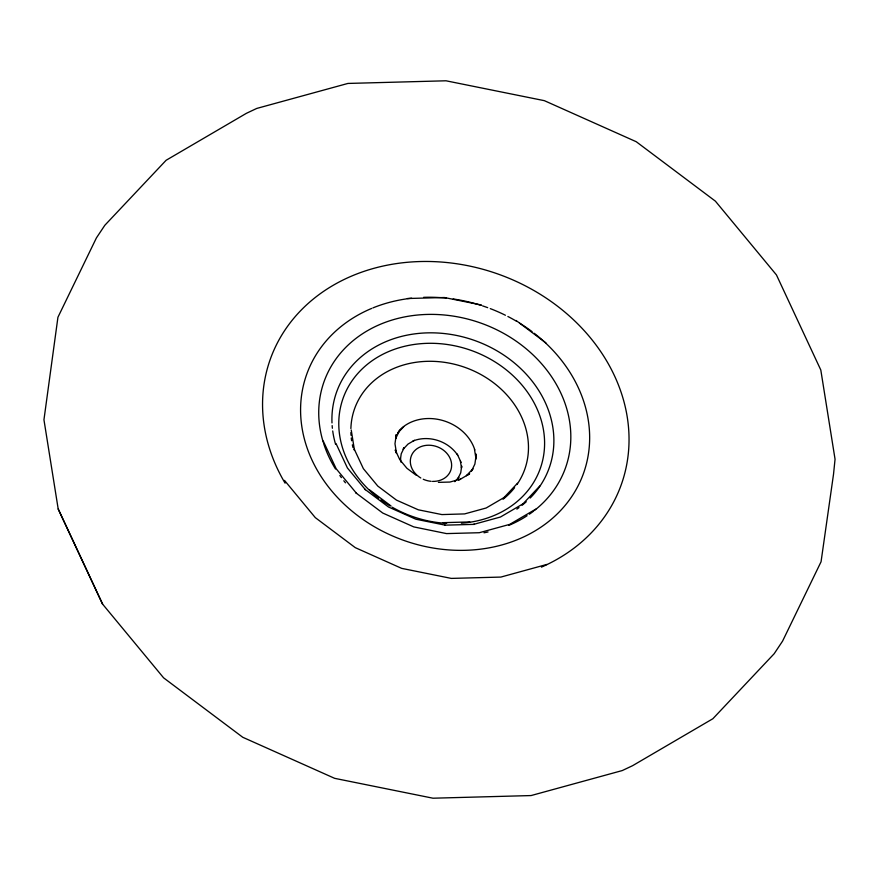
<?xml version="1.0" encoding="UTF-8"?>
<svg xmlns="http://www.w3.org/2000/svg" width="879" height="879" viewBox="0 0 879 879"><rect width="100%" height="100%" fill="white"/><g stroke="black" fill="none" stroke-linecap="round" stroke-linejoin="round"><path stroke-width="1.32" d="M400.417 459.475L401.231 453.784L404.23 447.598L403.109 449.279L408.01 444.082L414.427 440.324M476.176 454.981L474.88 464.09L471.452 471.155M471.924 470.54L472.957 468.749L466.408 475.682L469.672 473.792L459.981 479.451M397.715 432.907L399.604 430.446L395.605 438.687L396.297 434.49L394.979 443.763L396.506 453.289L395.231 449.938L399.769 459.651L406.911 468.276L416.163 475.231M397.923 432.853L403.714 426.7M454.762 481.67L458.838 477.341L457.717 479.022L460.717 472.836L461.695 466.002L461.497 467.98L460.354 460.849M503.535 498.063L517.478 483.274M522.39 504.48L539.816 485.999M504.612 497.206L486.164 507.996L464.628 513.907L441.906 514.578L418.283 509.798L396.495 500.129L377.794 486.087L363.368 468.65L354.204 449.026L354.479 450.312L351.237 430.007M523.455 503.568L500.47 517.017L473.627 524.378L474.473 524.367L444.73 525.159M535.794 509.117L509.732 524.367L479.286 532.718L446.521 533.597L413.756 526.895L382.761 513.05L356.061 492.998L356.555 493.394L336.174 468.76L323.23 441.016M458.739 480.176L460.552 479.132L449.883 482.055L438.412 482.362M413.042 440.972C428.963 434.731 448.345 441.115 457.761 455.3M546.903 564.439L500.865 577.074L451.323 578.404L401.67 568.372L355.27 547.639L315.297 517.621L284.477 480.373M407.384 298.519L444.367 297.52L481.45 305.013M442.994 522.664L469.76 521.939M445.203 525.159L415.866 519.225L388.452 506.974L364.84 489.24L365.4 489.713L347.425 467.98L336.009 443.521M516.094 320.494L545.936 342.909M369.488 489.812L391.089 506.029M102.546 604.06L163.593 677.83L242.747 737.272L334.635 778.333L432.984 798.209L531.081 795.561L622.266 770.564L632.616 765.675L712.88 718.725L774.168 653.723L782.585 641.099L821.063 561.747L833.545 474.067L835.05 459.223L820.81 370.026L776.454 274.94L715.407 201.17L636.253 141.728L544.365 100.667L446.016 80.791L347.919 83.439L256.734 108.436L246.384 113.325L166.12 160.275L104.832 225.277L96.415 237.901L57.937 317.253L43.95 419.777L58.19 508.974L102.546 604.06L58.19 508.974M457.168 454.014L461.101 462.453M474.495 449.378L476.033 459.025M400.461 458.64L401.033 462.2M420.81 477.989A21.019 17.69 19.7 0 1 417.206 448.576A21.019 17.69 19.7 0 1 449.993 458.102A21.019 17.69 19.7 0 1 432.512 481.395M431.171 481.318A21.019 17.69 19.7 0 1 423.249 479.253M378.717 498.217A104.667 88.076 19.7 0 1 377.574 357.193A104.667 88.076 19.7 0 1 535.113 404.79A104.667 88.076 19.7 0 1 461.398 523.203M446.653 523.346A104.667 88.076 19.7 0 1 392.221 507.216M389.902 505.843A104.667 88.076 19.7 0 1 380.882 499.843M323.329 442.5A128.202 107.886 19.7 0 1 476.275 321.538A128.202 107.886 19.7 0 1 534.74 510.227M533.696 511.051A128.202 107.886 19.7 0 1 529.356 514.215M527.103 515.731A128.202 107.886 19.7 0 1 508.82 525.389M488.065 531.949A128.202 107.886 19.7 0 1 483.999 532.784M345.491 482.835A128.202 107.886 19.7 0 1 343.81 480.769M341.382 477.616A128.202 107.886 19.7 0 1 339.832 475.484M335.481 468.957A128.202 107.886 19.7 0 1 323.714 443.73M534.201 333.262A147.002 123.708 19.7 0 1 546.991 522.807A147.002 123.708 19.7 0 1 330.713 489.735A147.002 123.708 19.7 0 1 371.685 308.408M372.883 307.914A147.002 123.708 19.7 0 1 411.614 298.212M423.579 297.344A147.002 123.708 19.7 0 1 446.455 298.135M453.19 298.97A147.002 123.708 19.7 0 1 481.231 305.442M482.527 305.87A147.002 123.708 19.7 0 1 487.691 307.661M490.273 308.617A147.002 123.708 19.7 0 1 505.425 315.253M507.875 316.484A147.002 123.708 19.7 0 1 516.226 321.088M519.698 323.186A147.002 123.708 19.7 0 1 532.048 331.614M331.987 422.92A112.864 94.976 19.7 0 1 477.253 341.448A112.864 94.976 19.7 0 1 530.158 498.052M526.235 501.777A112.864 94.976 19.7 0 1 522.104 505.26M519.006 507.601A112.864 94.976 19.7 0 1 516.863 509.106M335.58 444.324A112.864 94.976 19.7 0 1 332.712 430.963M332.383 428.271A112.864 94.976 19.7 0 1 332.141 425.59M285.104 483.186A186.37 156.836 19.7 0 1 355.171 274.611A186.37 156.836 19.7 0 1 603.609 355.973A186.37 156.836 19.7 0 1 541.431 567.131M514.6 487.702A90.317 76.001 19.7 0 1 503.041 499.261M352.973 447.532A90.317 76.001 19.7 0 1 352.358 444.829M351.622 440.742A90.317 76.001 19.7 0 1 351.27 438.017M351.018 435.292A90.317 76.001 19.7 0 1 350.886 432.6M350.886 428.578A90.317 76.001 19.7 0 1 463.332 366.818A90.317 76.001 19.7 0 1 516.984 484.483M399.407 430.314A43.521 36.621 19.7 0 1 441.555 420.162A43.521 36.621 19.7 0 1 474.825 449.971M475.748 453.619A43.521 36.621 19.7 0 1 476.264 457.311"/></g></svg>
